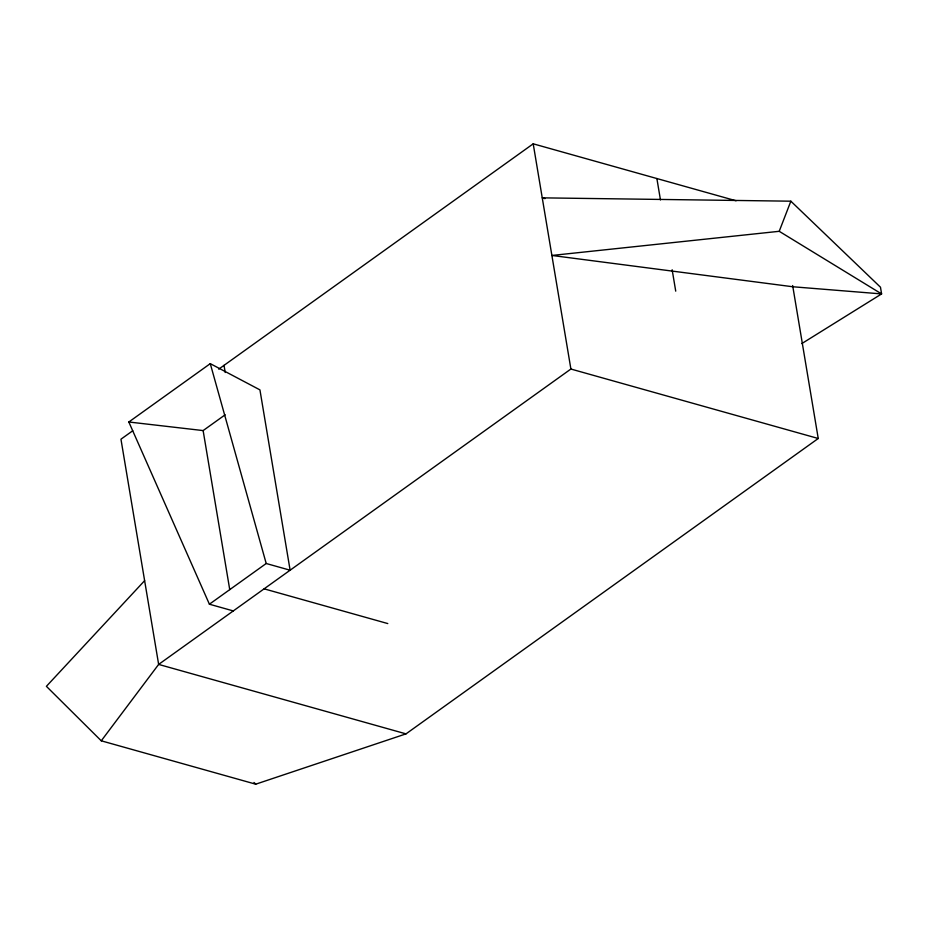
<?xml version="1.0" encoding="UTF-8"?>
<svg xmlns="http://www.w3.org/2000/svg" width="928" height="928" viewBox="0 0 928 928"><rect width="100%" height="100%" fill="white"/><g stroke="black" fill="none" stroke-linecap="round" stroke-linejoin="round"><path stroke-width="1.39" d="M790.853 201.19L880.475 287.204L881.6 293.921L792.848 286.764L551.893 255.455L779.218 231.304L790.853 201.19L542.254 197.85L545.026 198.627M144.629 580.661L46.4 686.326L101.268 740.811L158.642 664.413L570.894 369.031L818.241 438.492L792.651 285.546M128.83 421.996L210.273 363.648L259.933 389.876L290.116 570.21L266.208 563.505L209.403 604.209L128.83 421.996L203.128 430.58L225.156 414.793M132.739 430.766L120.953 439.199L158.642 664.413L406 733.874L818.241 438.492M218.718 369.158L533.206 143.817L736.09 200.784M801.838 343.557L881.6 293.921L779.218 231.304M101.268 740.811L255.734 784.183L406 733.874M264.109 588.839L387.788 623.57M209.403 604.209L233.299 610.926M254.017 782.478L255.734 784.183M210.273 363.648L266.208 563.505M656.885 178.547L660.458 199.926M672.15 269.77L675.723 291.148M533.206 143.817L570.894 369.031M224.019 365.354L225.214 372.488M203.128 430.58L229.738 589.616"/></g></svg>
